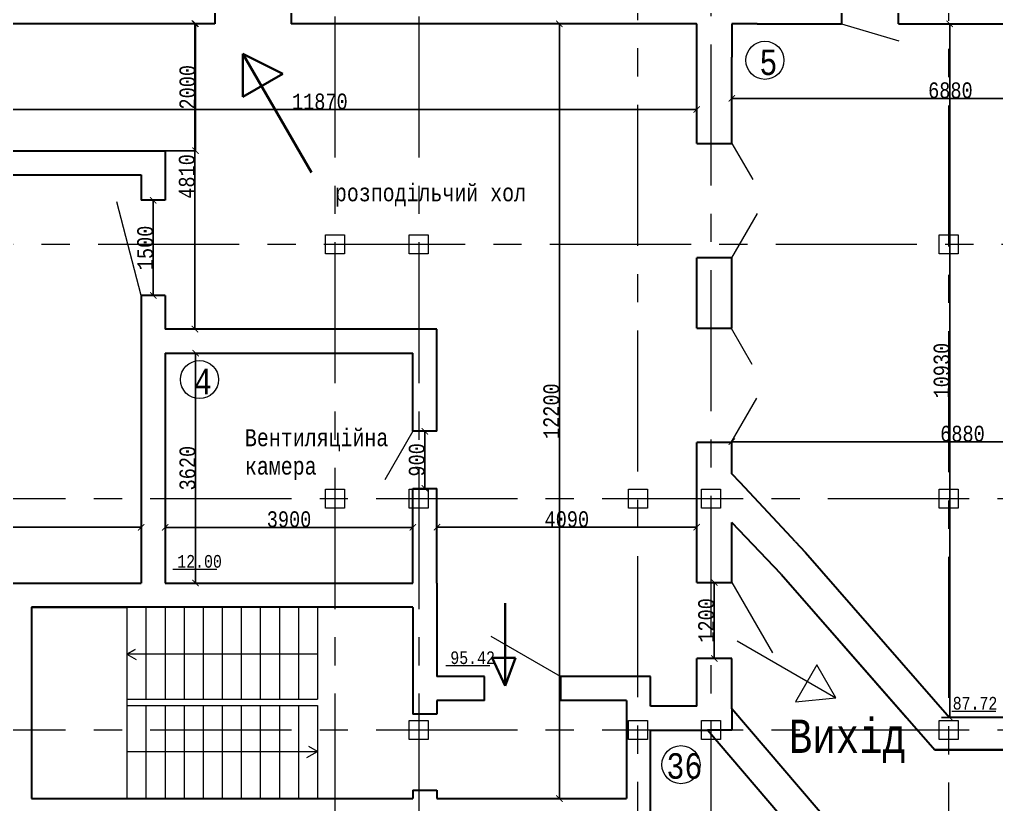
# Model space of a CAD drawing. Header units: millimetres. Extents: x -689206 to 4969298, y -1019800 to 703299.
# Drawn here: x 1087598 to 1102976, y -635200 to -622835 of the extents above; entities that cross this region are included whole.
import ezdxf

# ---------------------------------------------------------------- set-up
doc = ezdxf.new("R2010")
doc.units = ezdxf.units.MM
doc.linetypes.add('осеваяX2', pattern=[101.6, 63.5, -12.7, 12.7, -12.7])
for name, color, linetype, lineweight in [('несущие', 7, 'Continuous', 30), ('РАЗМЕРЫ', 7, 'Continuous', 9), ('стены', 7, 'Continuous', 20)]:
    doc.layers.add(name, color=color, linetype=linetype, lineweight=lineweight)
doc.layers.add('четотам', color=7, linetype='Continuous')
doc.styles.add('Аннотативный', font='isocteur.ttf', dxfattribs={"width": 0.7, "height": 250})
doc.dimstyles.new('Аннотативный', dxfattribs={"dimscale": 0, "dimtxt": 250, "dimasz": 100, "dimexe": 1.25, "dimexo": 0.625, "dimtad": 1, "dimdec": 0, "dimtxsty": 'Аннотативный', "dimblk": 'ARCHTICK', "dimcen": 2.5, "dimadec": 0, "dimazin": 0, "dimtfac": 1, "dimtdec": 0, "dimtmove": 0, "dimatfit": 3, "dimfxl": 1, "dimarcsym": 0})

# ---------------------------------------------------------------- blocks, each defined once
blk = doc.blocks.new('_ArchTick')
at = {"color": 0, "linetype": 'ByBlock', "const_width": 0.15}
blk.add_lwpolyline([(-0.5, -0.5), (0.5, 0.5)], dxfattribs=at)
blk = doc.blocks.new('*D5360')
at = {"layer": 'Defpoints', "color": 0, "lineweight": 30, "transparency": 16777216}
for p in [(1098811, -624078), (1105692, -624078), (1105692, -624078)]:
    blk.add_point(p, dxfattribs=at)
at = {"layer": 'стены', "color": 0, "lineweight": -2, "transparency": 16777216}
for p, q in [((1098811, -624077), (1098811, -624076)), ((1098811, -624078), (1105692, -624078)), ((1105692, -624077), (1105692, -624076))]:
    blk.add_line(p, q, dxfattribs=at)
at = {"layer": 'стены', "color": 0, "lineweight": -2, "transparency": 16777216, "xscale": 100, "yscale": 100, "zscale": 100, "rotation": 180}
blk.add_blockref('_ArchTick', (1098811, -624078), dxfattribs=at)
at = {"layer": 'стены', "color": 0, "lineweight": -2, "transparency": 16777216, "xscale": 100, "yscale": 100, "zscale": 100}
blk.add_blockref('_ArchTick', (1105692, -624078), dxfattribs=at)
at = {"layer": 'стены', "color": 0, "lineweight": 5, "transparency": 16777216, "insert": (1102251, -623952), "char_height": 250, "attachment_point": 5, "style": 'Аннотативный'}
blk.add_mtext('6880', dxfattribs=at)
blk = doc.blocks.new('*D5429')
at = {"layer": 'Defpoints', "color": 0, "linetype": 'ByBlock', "lineweight": 5, "transparency": 16777216}
for p in [(1098810, -629486), (1106072, -629486), (1106072, -629486)]:
    blk.add_point(p, dxfattribs=at)
at = {"layer": 'РАЗМЕРЫ', "color": 0, "linetype": 'ByBlock', "lineweight": -2, "transparency": 16777216}
for p, q in [((1098810, -629486), (1098810, -629485)), ((1098810, -629486), (1106072, -629486)), ((1106072, -629486), (1106072, -629485))]:
    blk.add_line(p, q, dxfattribs=at)
at = {"layer": 'РАЗМЕРЫ', "color": 0, "linetype": 'ByBlock', "lineweight": -2, "transparency": 16777216, "xscale": 100, "yscale": 100, "zscale": 100, "rotation": 180}
blk.add_blockref('_ArchTick', (1098810, -629486), dxfattribs=at)
at = {"layer": 'РАЗМЕРЫ', "color": 0, "linetype": 'ByBlock', "lineweight": -2, "transparency": 16777216, "xscale": 100, "yscale": 100, "zscale": 100}
blk.add_blockref('_ArchTick', (1106072, -629486), dxfattribs=at)
at = {"layer": 'РАЗМЕРЫ', "color": 0, "linetype": 'ByBlock', "lineweight": 5, "transparency": 16777216, "insert": (1102441, -629361), "char_height": 250, "attachment_point": 5, "style": 'Аннотативный'}
blk.add_mtext('6880', dxfattribs=at)
blk = doc.blocks.new('*D5507')
at = {"layer": 'Defpoints', "color": 0, "lineweight": 30, "ltscale": 35, "transparency": 16777216}
for p in [(1102113, -622902), (1102113, -633831), (1102240, -633831)]:
    blk.add_point(p, dxfattribs=at)
at = {"layer": 'РАЗМЕРЫ', "color": 0, "lineweight": -2, "ltscale": 35, "transparency": 16777216}
for p, q in [((1102113, -622902), (1102241, -622902)), ((1102240, -622902), (1102240, -633831)), ((1102113, -633831), (1102241, -633831))]:
    blk.add_line(p, q, dxfattribs=at)
at = {"layer": 'РАЗМЕРЫ', "color": 0, "lineweight": -2, "ltscale": 35, "transparency": 16777216, "xscale": 100, "yscale": 100, "zscale": 100}
for p, rotation in [((1102240, -622902), 90), ((1102240, -633831), 270)]:
    blk.add_blockref('_ArchTick', p, dxfattribs=dict(at, rotation=rotation))
at = {"layer": 'РАЗМЕРЫ', "color": 0, "lineweight": 5, "ltscale": 35, "transparency": 16777216, "insert": (1102114, -628366), "char_height": 250, "attachment_point": 5, "rotation": 90, "style": 'Аннотативный'}
blk.add_mtext('10930', dxfattribs=at)
blk = doc.blocks.new('*D5508')
at = {"layer": 'Defpoints', "color": 0, "lineweight": 30, "ltscale": 35, "transparency": 16777216}
for p in [(1096096, -622902), (1097152, -622902), (1097152, -635108)]:
    blk.add_point(p, dxfattribs=at)
at = {"layer": 'РАЗМЕРЫ', "color": 0, "lineweight": -2, "ltscale": 35, "transparency": 16777216}
for p, q in [((1097152, -622902), (1096095, -622902)), ((1096096, -635108), (1096096, -622902)), ((1097152, -635108), (1096095, -635108))]:
    blk.add_line(p, q, dxfattribs=at)
at = {"layer": 'РАЗМЕРЫ', "color": 0, "lineweight": -2, "ltscale": 35, "transparency": 16777216, "xscale": 100, "yscale": 100, "zscale": 100}
for p, rotation in [((1096096, -622902), 90), ((1096096, -635108), 270)]:
    blk.add_blockref('_ArchTick', p, dxfattribs=dict(at, rotation=rotation))
at = {"layer": 'РАЗМЕРЫ', "color": 0, "lineweight": 5, "ltscale": 35, "transparency": 16777216, "insert": (1095970, -629005), "char_height": 250, "attachment_point": 5, "rotation": 90, "style": 'Аннотативный'}
blk.add_mtext('12200', dxfattribs=at)
blk = doc.blocks.new('*D5515')
at = {"layer": 'Defpoints', "color": 0, "lineweight": 5, "ltscale": 35, "transparency": 16777216}
for p in [(1082012, -628813), (1089512, -628813), (1082012, -630833)]:
    blk.add_point(p, dxfattribs=at)
at = {"layer": 'РАЗМЕРЫ', "color": 0, "lineweight": -2, "ltscale": 35, "transparency": 16777216}
for p, q in [((1082012, -628814), (1082012, -630835)), ((1089512, -628814), (1089512, -630835)), ((1089512, -630833), (1082012, -630833))]:
    blk.add_line(p, q, dxfattribs=at)
at = {"layer": 'РАЗМЕРЫ', "color": 0, "lineweight": -2, "ltscale": 35, "transparency": 16777216, "xscale": 100, "yscale": 100, "zscale": 100, "rotation": 180}
blk.add_blockref('_ArchTick', (1082012, -630833), dxfattribs=at)
at = {"layer": 'РАЗМЕРЫ', "color": 0, "lineweight": -2, "ltscale": 35, "transparency": 16777216, "xscale": 100, "yscale": 100, "zscale": 100}
blk.add_blockref('_ArchTick', (1089512, -630833), dxfattribs=at)
at = {"layer": 'РАЗМЕРЫ', "color": 0, "lineweight": 5, "ltscale": 35, "transparency": 16777216, "insert": (1085762, -630708), "char_height": 250, "attachment_point": 5, "style": 'Аннотативный'}
blk.add_mtext('7500', dxfattribs=at)
blk = doc.blocks.new('*D5518')
at = {"layer": 'Defpoints', "color": 0, "lineweight": 5, "ltscale": 35, "transparency": 16777216}
for p in [(1098258, -623353), (1086392, -624253), (1098258, -624253)]:
    blk.add_point(p, dxfattribs=at)
at = {"layer": 'РАЗМЕРЫ', "color": 0, "lineweight": -2, "ltscale": 35, "transparency": 16777216}
for p, q in [((1098258, -623354), (1098258, -624255)), ((1086392, -624253), (1086392, -624252)), ((1086392, -624253), (1098258, -624253))]:
    blk.add_line(p, q, dxfattribs=at)
at = {"layer": 'РАЗМЕРЫ', "color": 0, "lineweight": -2, "ltscale": 35, "transparency": 16777216, "xscale": 100, "yscale": 100, "zscale": 100, "rotation": 180}
blk.add_blockref('_ArchTick', (1086392, -624253), dxfattribs=at)
at = {"layer": 'РАЗМЕРЫ', "color": 0, "lineweight": -2, "ltscale": 35, "transparency": 16777216, "xscale": 100, "yscale": 100, "zscale": 100}
blk.add_blockref('_ArchTick', (1098258, -624253), dxfattribs=at)
at = {"layer": 'РАЗМЕРЫ', "color": 0, "lineweight": 5, "ltscale": 35, "transparency": 16777216, "insert": (1092325, -624128), "char_height": 250, "attachment_point": 5, "style": 'Аннотативный'}
blk.add_mtext('11870', dxfattribs=at)
blk = doc.blocks.new('*D5519')
at = {"layer": 'Defpoints', "color": 0, "lineweight": 5, "ltscale": 35, "transparency": 16777216}
for p in [(1088933, -622902), (1090367, -622902), (1088933, -624902)]:
    blk.add_point(p, dxfattribs=at)
at = {"layer": 'РАЗМЕРЫ', "color": 0, "lineweight": -2, "ltscale": 35, "transparency": 16777216}
for p, q in [((1088933, -622902), (1090369, -622902)), ((1090367, -624902), (1090367, -622902)), ((1088933, -624902), (1090369, -624902))]:
    blk.add_line(p, q, dxfattribs=at)
at = {"layer": 'РАЗМЕРЫ', "color": 0, "lineweight": -2, "ltscale": 35, "transparency": 16777216, "xscale": 100, "yscale": 100, "zscale": 100}
for p, rotation in [((1090367, -622902), 90), ((1090367, -624902), 270)]:
    blk.add_blockref('_ArchTick', p, dxfattribs=dict(at, rotation=rotation))
at = {"layer": 'РАЗМЕРЫ', "color": 0, "lineweight": 5, "ltscale": 35, "transparency": 16777216, "insert": (1090242, -623902), "char_height": 250, "attachment_point": 5, "rotation": 90, "style": 'Аннотативный'}
blk.add_mtext('2000', dxfattribs=at)
blk = doc.blocks.new('*D5520')
at = {"layer": 'Defpoints', "color": 0, "lineweight": 5, "ltscale": 35, "transparency": 16777216}
for p in [(1089892, -628092), (1089892, -631712), (1090369, -631712)]:
    blk.add_point(p, dxfattribs=at)
at = {"layer": 'РАЗМЕРЫ', "color": 0, "lineweight": -2, "ltscale": 35, "transparency": 16777216}
for p, q in [((1089893, -628092), (1090370, -628092)), ((1090369, -628092), (1090369, -631712)), ((1089893, -631712), (1090370, -631712))]:
    blk.add_line(p, q, dxfattribs=at)
at = {"layer": 'РАЗМЕРЫ', "color": 0, "lineweight": -2, "ltscale": 35, "transparency": 16777216, "xscale": 100, "yscale": 100, "zscale": 100}
for p, rotation in [((1090369, -628092), 90), ((1090369, -631712), 270)]:
    blk.add_blockref('_ArchTick', p, dxfattribs=dict(at, rotation=rotation))
at = {"layer": 'РАЗМЕРЫ', "color": 0, "lineweight": 5, "ltscale": 35, "transparency": 16777216, "insert": (1090243, -629902), "char_height": 250, "attachment_point": 5, "rotation": 90, "style": 'Аннотативный'}
blk.add_mtext('3620', dxfattribs=at)
blk = doc.blocks.new('*D5521')
at = {"layer": 'Defpoints', "color": 0, "lineweight": 5, "ltscale": 35, "transparency": 16777216}
for p in [(1089892, -630835), (1089892, -631712), (1093788, -631712)]:
    blk.add_point(p, dxfattribs=at)
at = {"layer": 'РАЗМЕРЫ', "color": 0, "lineweight": -2, "ltscale": 35, "transparency": 16777216}
for p, q in [((1089892, -631711), (1089892, -630833)), ((1093788, -630835), (1089892, -630835)), ((1093788, -631711), (1093788, -630833))]:
    blk.add_line(p, q, dxfattribs=at)
at = {"layer": 'РАЗМЕРЫ', "color": 0, "lineweight": -2, "ltscale": 35, "transparency": 16777216, "xscale": 100, "yscale": 100, "zscale": 100, "rotation": 180}
blk.add_blockref('_ArchTick', (1089892, -630835), dxfattribs=at)
at = {"layer": 'РАЗМЕРЫ', "color": 0, "lineweight": -2, "ltscale": 35, "transparency": 16777216, "xscale": 100, "yscale": 100, "zscale": 100}
blk.add_blockref('_ArchTick', (1093788, -630835), dxfattribs=at)
at = {"layer": 'РАЗМЕРЫ', "color": 0, "lineweight": 5, "ltscale": 35, "transparency": 16777216, "insert": (1091840, -630709), "char_height": 250, "attachment_point": 5, "style": 'Аннотативный'}
blk.add_mtext('3900', dxfattribs=at)
blk = doc.blocks.new('*D5522')
at = {"layer": 'Defpoints', "color": 0, "lineweight": 5, "ltscale": 35, "transparency": 16777216}
for p in [(1090358, -622902), (1090358, -627712), (1090358, -627712)]:
    blk.add_point(p, dxfattribs=at)
at = {"layer": 'РАЗМЕРЫ', "color": 0, "lineweight": -2, "ltscale": 35, "transparency": 16777216}
for p, q in [((1090357, -622902), (1090356, -622902)), ((1090358, -622902), (1090358, -627712)), ((1090357, -627712), (1090356, -627712))]:
    blk.add_line(p, q, dxfattribs=at)
at = {"layer": 'РАЗМЕРЫ', "color": 0, "lineweight": -2, "ltscale": 35, "transparency": 16777216, "xscale": 100, "yscale": 100, "zscale": 100}
for p, rotation in [((1090358, -622902), 90), ((1090358, -627712), 270)]:
    blk.add_blockref('_ArchTick', p, dxfattribs=dict(at, rotation=rotation))
at = {"layer": 'РАЗМЕРЫ', "color": 0, "lineweight": 5, "ltscale": 35, "transparency": 16777216, "insert": (1090232, -625307), "char_height": 250, "attachment_point": 5, "rotation": 90, "style": 'Аннотативный'}
blk.add_mtext('4810', dxfattribs=at)
blk = doc.blocks.new('*D5523')
at = {"layer": 'Defpoints', "color": 0, "lineweight": 5, "ltscale": 35, "transparency": 16777216}
for p in [(1098258, -629497), (1094168, -630222), (1098258, -630833)]:
    blk.add_point(p, dxfattribs=at)
at = {"layer": 'РАЗМЕРЫ', "color": 0, "lineweight": -2, "ltscale": 35, "transparency": 16777216}
for p, q in [((1098258, -629498), (1098258, -630835)), ((1094168, -630222), (1094168, -630835)), ((1094168, -630833), (1098258, -630833))]:
    blk.add_line(p, q, dxfattribs=at)
at = {"layer": 'РАЗМЕРЫ', "color": 0, "lineweight": -2, "ltscale": 35, "transparency": 16777216, "xscale": 100, "yscale": 100, "zscale": 100, "rotation": 180}
blk.add_blockref('_ArchTick', (1094168, -630833), dxfattribs=at)
at = {"layer": 'РАЗМЕРЫ', "color": 0, "lineweight": -2, "ltscale": 35, "transparency": 16777216, "xscale": 100, "yscale": 100, "zscale": 100}
blk.add_blockref('_ArchTick', (1098258, -630833), dxfattribs=at)
at = {"layer": 'РАЗМЕРЫ', "color": 0, "lineweight": 5, "ltscale": 35, "transparency": 16777216, "insert": (1096213, -630708), "char_height": 250, "attachment_point": 5, "style": 'Аннотативный'}
blk.add_mtext('4090', dxfattribs=at)
blk = doc.blocks.new('*D5534')
at = {"layer": 'Defpoints', "color": 0, "lineweight": 5, "ltscale": 35, "transparency": 16777216}
for p in [(1093978, -629322), (1093978, -629322), (1093978, -630222)]:
    blk.add_point(p, dxfattribs=at)
at = {"layer": 'РАЗМЕРЫ', "color": 0, "lineweight": -2, "ltscale": 35, "transparency": 16777216}
for p, q in [((1093977, -629322), (1093977, -629322)), ((1093978, -630222), (1093978, -629322)), ((1093977, -630222), (1093977, -630222))]:
    blk.add_line(p, q, dxfattribs=at)
at = {"layer": 'РАЗМЕРЫ', "color": 0, "lineweight": -2, "ltscale": 35, "transparency": 16777216, "xscale": 100, "yscale": 100, "zscale": 100}
for p, rotation in [((1093978, -629322), 90), ((1093978, -630222), 270)]:
    blk.add_blockref('_ArchTick', p, dxfattribs=dict(at, rotation=rotation))
at = {"layer": 'РАЗМЕРЫ', "color": 0, "lineweight": 5, "ltscale": 35, "transparency": 16777216, "insert": (1093852, -629772), "char_height": 250, "attachment_point": 5, "rotation": 90, "style": 'Аннотативный'}
blk.add_mtext('900', dxfattribs=at)
blk = doc.blocks.new('*D5535')
at = {"layer": 'Defpoints', "color": 0, "lineweight": 5, "ltscale": 35, "transparency": 16777216}
for p in [(1089702, -625683), (1089702, -625683), (1089702, -627183)]:
    blk.add_point(p, dxfattribs=at)
at = {"layer": 'РАЗМЕРЫ', "color": 0, "lineweight": -2, "ltscale": 35, "transparency": 16777216}
for p, q in [((1089702, -625683), (1089701, -625683)), ((1089702, -627183), (1089702, -625683)), ((1089702, -627183), (1089701, -627183))]:
    blk.add_line(p, q, dxfattribs=at)
at = {"layer": 'РАЗМЕРЫ', "color": 0, "lineweight": -2, "ltscale": 35, "transparency": 16777216, "xscale": 100, "yscale": 100, "zscale": 100}
for p, rotation in [((1089702, -625683), 90), ((1089702, -627183), 270)]:
    blk.add_blockref('_ArchTick', p, dxfattribs=dict(at, rotation=rotation))
at = {"layer": 'РАЗМЕРЫ', "color": 0, "lineweight": 5, "ltscale": 35, "transparency": 16777216, "insert": (1089577, -626433), "char_height": 250, "attachment_point": 5, "rotation": 90, "style": 'Аннотативный'}
blk.add_mtext('1500', dxfattribs=at)
blk = doc.blocks.new('*D5537')
at = {"layer": 'Defpoints', "color": 0, "lineweight": 5, "ltscale": 35, "transparency": 16777216}
for p in [(1098534, -631702), (1098534, -631702), (1098534, -632901)]:
    blk.add_point(p, dxfattribs=at)
at = {"layer": 'РАЗМЕРЫ', "color": 0, "lineweight": -2, "ltscale": 35, "transparency": 16777216}
for p, q in [((1098534, -632901), (1098534, -631702)), ((1098535, -631702), (1098535, -631702)), ((1098534, -632901), (1098535, -632901))]:
    blk.add_line(p, q, dxfattribs=at)
at = {"layer": 'РАЗМЕРЫ', "color": 0, "lineweight": -2, "ltscale": 35, "transparency": 16777216, "xscale": 100, "yscale": 100, "zscale": 100}
for p, rotation in [((1098534, -631702), 90), ((1098534, -632901), 270)]:
    blk.add_blockref('_ArchTick', p, dxfattribs=dict(at, rotation=rotation))
at = {"layer": 'РАЗМЕРЫ', "color": 0, "lineweight": 5, "ltscale": 35, "transparency": 16777216, "insert": (1098408, -632301), "char_height": 250, "attachment_point": 5, "rotation": 90, "style": 'Аннотативный'}
blk.add_mtext('1200', dxfattribs=at)

msp = doc.modelspace()

# ---------------------------------------------------------------- linework, layer by layer
at = {"layer": 'несущие', "color": 18, "linetype": 'ByBlock', "lineweight": 30, "true_color": 0x000000}
msp.add_line((1099807.1, -631056.7), (1099750.7, -630996.3), dxfattribs=at)
at = {"layer": 'несущие', "color": 0}
msp.add_line((1097152.3, -633651.6), (1097152.3, -635107.7), dxfattribs=at)
at = {"layer": 'РАЗМЕРЫ', "color": 152, "linetype": 'осеваяX2', "lineweight": 5, "ltscale": 35, "true_color": 0x2776bb}
for p, q in [((1092562.3, -605006.7), (1092562.3, -654848)), ((1093882.2, -605006.7), (1093882.2, -654848)), ((1097332.3, -654848), (1097332.3, -605006.7)), ((1102222.3, -606408.2), (1102222.3, -654848)), ((1098482, -619670.6), (1098482, -654848)), ((1056829.5, -626375.7), (1123882.2, -626375.7)), ((1123882.2, -630383.6), (1056829.5, -630383.6)), ((1123882.2, -634028.4), (1056829.5, -634028.4))]:
    msp.add_line(p, q, dxfattribs=at)
at = {"layer": 'РАЗМЕРЫ', "lineweight": 30, "ltscale": 35}
for p, q in [((1090672.2, -622522.1), (1090672.2, -622902.1)), ((1091872.2, -622522.1), (1091872.2, -622902.1)), ((1100535.5, -622522), (1100535.5, -622902.1)), ((1101435.5, -622902.1), (1101435.5, -622522)), ((1099208.9, -622902.1), (1098811.3, -622902.1)), ((1098811.3, -622902.1), (1098811.3, -623429.8)), ((1099208.9, -622902.1), (1100535.5, -622902.1)), ((1101435.5, -622902.1), (1103708.1, -622902.1)), ((1086392.2, -624902.1), (1089700, -624902.1)), ((1089700, -624902.1), (1089890, -624902.1)), ((1089892.2, -624902.1), (1089892.2, -625682.7)), ((1082012.2, -625282.1), (1089512.2, -625282.1)), ((1086392.2, -625282.1), (1089512.2, -625282.1)), ((1089512.2, -625282.1), (1089512.2, -625682.7)), ((1089892.2, -625682.7), (1089512.2, -625682.7)), ((1089892.2, -627182.7), (1089512.2, -627182.7)), ((1089512.2, -627182.7), (1089512.2, -631712)), ((1089892.2, -627182.7), (1089892.2, -627712)), ((1094167.8, -627712), (1089892.2, -627712)), ((1094167.8, -629321.5), (1094167.8, -627712)), ((1089892.2, -628092), (1093787.8, -628092)), ((1089892.2, -628092), (1089892.2, -631712)), ((1093787.8, -629321.5), (1093787.8, -628092)), ((1094167.8, -629321.5), (1093787.8, -629321.5)), ((1093787.8, -630221.5), (1094167.8, -630221.5)), ((1093787.8, -631712), (1093787.8, -630221.5)), ((1094167.8, -631712), (1094167.8, -630221.5)), ((1087407.8, -631712), (1089512.2, -631712)), ((1087787.8, -631712), (1089512.2, -631712)), ((1087787.8, -631712), (1089512.2, -631712)), ((1089892.2, -631712), (1091787.8, -631712)), ((1089892.2, -631712), (1091787.8, -631712)), ((1089892.2, -631712), (1091787.8, -631712)), ((1098257.8, -631701.5), (1098810.1, -631701.6)), ((1088087.8, -632092), (1087787.8, -632092)), ((1087787.8, -632092), (1089287.8, -632092)), ((1087787.8, -632092), (1087787.8, -635107.7)), ((1093787.8, -632095.7), (1093787.8, -632092)), ((1098809.7, -632901.5), (1098257.8, -632901.5)), ((1094915.2, -633182.7), (1094167.8, -633182.7)), ((1094915.2, -633562.7), (1094915.2, -633182.7)), ((1097532.3, -633182.7), (1096115.2, -633182.7)), ((1096115.2, -633182.7), (1096115.2, -633562.7)), ((1097532.3, -633651.6), (1097532.3, -633182.7)), ((1094915.2, -633562.7), (1094167.8, -633562.7)), ((1097152.3, -633562.7), (1096115.2, -633562.7)), ((1097152.3, -633562.7), (1097152.3, -633651.6)), ((1098257.8, -633651.6), (1097532.3, -633651.6)), ((1098809.6, -633694.5), (1098809.6, -634031.6)), ((1094167.8, -633776.4), (1093787.8, -633776.4)), ((1097532.3, -634031.6), (1097532.3, -634028.4)), ((1097532.3, -635617.7), (1097532.3, -634031.6)), ((1098809.6, -634031.6), (1098427.1, -634031.6)), ((1093787.8, -634976.4), (1094167.8, -634976.4)), ((1094167.8, -635107.7), (1097152.3, -635107.7))]:
    msp.add_line(p, q, dxfattribs=at)
at = {"layer": 'РАЗМЕРЫ', "linetype": 'ByBlock', "lineweight": 30}
for p, q in [((1090672.2, -622902.1), (1086392.2, -622902.1)), ((1098256.3, -622902.1), (1091872.2, -622902.1)), ((1098256.3, -622902.1), (1098257.8, -622902.1)), ((1098811.3, -627696.9), (1098811.3, -627512.1)), ((1098810.6, -629991.9), (1098810.8, -629497.3)), ((1098939.5, -630127.8), (1098809.6, -629990.8)), ((1099750.7, -630996.3), (1098939.5, -630127.8)), ((1098810.1, -631701.6), (1098810.4, -630760.4)), ((1099589.2, -631570.4), (1098810.4, -630760.4)), ((1087787.8, -631712), (1089512.2, -631712)), ((1089892.2, -631712), (1091787.8, -631712)), ((1091787.8, -631712), (1093787.8, -631712)), ((1093787.8, -632092), (1088087.8, -632092)), ((1098809.6, -633694.5), (1098809.6, -632901.5))]:
    msp.add_line(p, q, dxfattribs=at)
at = {"layer": 'РАЗМЕРЫ', "lineweight": 5, "ltscale": 35}
for p, q in [((1100535.5, -622902.1), (1101437, -623172.2)), ((1098811.3, -624787.6), (1099139.2, -625355.5)), ((1089512.2, -627182.7), (1089128.2, -625704.5)), ((1098811.3, -626588), (1099214.9, -625889)), ((1098798.8, -627696.9), (1099126.6, -628264.9)), ((1098798.7, -629497.3), (1099202.3, -628798.3)), ((1093787.8, -629321.5), (1093347, -630085)), ((1098810.1, -631701.6), (1099451, -632811.8)), ((1096115.2, -633182.7), (1095022.8, -632552)), ((1098895.3, -632622.6), (1100448.7, -633519.4)), ((1100149.9, -633001.9), (1099814.7, -633582.5)), ((1100448.7, -633519.4), (1100149.9, -633001.9)), ((1099814.7, -633582.5), (1100448.7, -633519.4))]:
    msp.add_line(p, q, dxfattribs=at)
at = {"layer": 'РАЗМЕРЫ', "color": 1, "lineweight": 35, "ltscale": 35}
for p, q in [((1092194.6, -625246.9), (1091114.5, -623376)), ((1091114.5, -623376), (1091114.5, -624051.2)), ((1091741, -623689.4), (1091114.5, -623376)), ((1091114.5, -624051.2), (1091741, -623689.4)), ((1095240.2, -632028.4), (1095240.2, -633333)), ((1095403.3, -632892.3), (1095035.3, -632892.3)), ((1095035.3, -632892.3), (1095240.2, -633333)), ((1095240.2, -633333), (1095403.3, -632892.3))]:
    msp.add_line(p, q, dxfattribs=at)
at = {"layer": 'РАЗМЕРЫ', "lineweight": 30}
for p, q in [((1099807.1, -631056.7), (1099971, -631232.2)), ((1099971, -631232.2), (1102238.5, -633830.8)), ((1099589.2, -631570.4), (1102006.7, -634340.8)), ((1102355.7, -633830.8), (1102238.5, -633830.8)), ((1105691.7, -633830.8), (1102355.7, -633830.8)), ((1104950.8, -634340.8), (1102006.7, -634340.8))]:
    msp.add_line(p, q, dxfattribs=at)
at = {"layer": 'РАЗМЕРЫ'}
for p, q in [((1090012.6, -631494.4), (1090701.9, -631494.4)), ((1094310.9, -633012.4), (1095000.2, -633012.4)), ((1102276, -633729.7), (1102965.2, -633729.7))]:
    msp.add_line(p, q, dxfattribs=at)
at = {"layer": 'РАЗМЕРЫ', "lineweight": 30, "ltscale": 150}
for p, q in [((1094167.8, -631712), (1094167.8, -633182.7)), ((1093787.8, -632095.7), (1093787.8, -633776.4)), ((1094167.8, -633562.7), (1094167.8, -633776.4)), ((1093787.8, -634976.4), (1093787.8, -635107.7)), ((1094167.8, -634976.4), (1094167.8, -635107.7))]:
    msp.add_line(p, q, dxfattribs=at)
at = {"layer": 'РАЗМЕРЫ', "linetype": 'ByBlock', "lineweight": 13}
for p, q in [((1089287.8, -632092), (1089287.8, -633542)), ((1089587.8, -632092), (1089587.8, -633542)), ((1089887.8, -632092), (1089887.8, -633542)), ((1090187.8, -632092), (1090187.8, -633542)), ((1090487.8, -632092), (1090487.8, -633542)), ((1090787.8, -632092), (1090787.8, -633542)), ((1091087.8, -632092), (1091087.8, -633542)), ((1091387.8, -632092), (1091387.8, -633542)), ((1091687.8, -632092), (1091687.8, -633542)), ((1091987.8, -632092), (1091987.8, -633542)), ((1092287.8, -632092), (1092287.8, -633542)), ((1089287.8, -632832.7), (1089416.9, -632758.1)), ((1089416.9, -632758.1), (1089287.8, -632832.7)), ((1089287.8, -632817), (1089287.8, -634367)), ((1092287.8, -632832.7), (1089287.8, -632832.7)), ((1089287.8, -632832.7), (1089431.7, -632915.7)), ((1089287.8, -633542), (1092287.8, -633542)), ((1089287.8, -633642), (1089287.8, -635092)), ((1089287.8, -633642), (1092287.8, -633642)), ((1089587.8, -633642), (1089587.8, -635107.7)), ((1089887.8, -633642), (1089887.8, -635107.7)), ((1090187.8, -633642), (1090187.8, -635107.7)), ((1090487.8, -633642), (1090487.8, -635107.7)), ((1090787.8, -633642), (1090787.8, -635107.7)), ((1091087.8, -633642), (1091087.8, -635107.7)), ((1091387.8, -633642), (1091387.8, -635107.7)), ((1091687.8, -633642), (1091687.8, -635107.7)), ((1091987.8, -633642), (1091987.8, -635107.7)), ((1092287.8, -633642), (1092287.8, -635092)), ((1092287.8, -634367), (1092152.8, -634289.1)), ((1089287.8, -634367), (1092287.8, -634367)), ((1092121.6, -634462.9), (1092287.8, -634367))]:
    msp.add_line(p, q, dxfattribs=at)
at = {"layer": 'РАЗМЕРЫ', "linetype": 'ByBlock', "lineweight": 20}
msp.add_line((1089219.1, -635107.7), (1090569.1, -635107.7), dxfattribs=at)
msp.add_line((1089219.1, -635107.7), (1090569.1, -635107.7), dxfattribs=at)
at = {"layer": 'стены', "lineweight": 30}
for p, q in [((1098257.8, -624787.6), (1098257.8, -622902.1)), ((1098811.3, -624787.6), (1098811.3, -623429.8)), ((1098257.8, -624787.6), (1098811.3, -624787.6)), ((1098257.8, -627696.9), (1098257.8, -626588)), ((1098811.3, -626588), (1098257.8, -626588)), ((1098811.3, -627696.9), (1098811.3, -626588)), ((1098257.8, -627696.9), (1098257.8, -627512.2)), ((1098257.8, -627696.9), (1098811.3, -627696.9)), ((1098257.2, -631701.5), (1098257.8, -629497.3)), ((1098811.3, -629497.3), (1098257.8, -629497.3)), ((1099589.2, -631570.4), (1101552, -633819.7)), ((1099589.2, -631570.4), (1101561.7, -633830.8)), ((1098257.8, -633651.6), (1098257.8, -632901.5)), ((1097532.3, -634031.6), (1098427.1, -634031.6)), ((1102006.7, -634340.8), (1104950.8, -634340.8)), ((1087787.8, -635107.7), (1093787.8, -635107.7)), ((1095957.3, -635107.7), (1097152.3, -635107.7))]:
    msp.add_line(p, q, dxfattribs=at)
at = {"layer": 'стены', "color": 152, "lineweight": 30, "true_color": 0x2776bb}
for p, q in [((1102542.3, -638058.1), (1098809.6, -633694.5)), ((1101707.4, -637861.6), (1098427.1, -634031.6))]:
    msp.add_line(p, q, dxfattribs=at)
at = {"layer": 'стены', "color": 152, "lineweight": 20, "true_color": 0x2776bb}
for points in [[(1092412.3, -626225.7), (1092712.3, -626225.7), (1092712.3, -626525.7), (1092412.3, -626525.7)], [(1093732.2, -626225.7), (1094032.2, -626225.7), (1094032.2, -626525.7), (1093732.2, -626525.7)], [(1092412.3, -630233.6), (1092712.3, -630233.6), (1092712.3, -630533.6), (1092412.3, -630533.6)], [(1093732.2, -630233.6), (1094032.2, -630233.6), (1094032.2, -630533.6), (1093732.2, -630533.6)], [(1097182.3, -630233.6), (1097482.3, -630233.6), (1097482.3, -630533.6), (1097182.3, -630533.6)], [(1102072.3, -630233.6), (1102372.3, -630233.6), (1102372.3, -630533.6), (1102072.3, -630533.6)], [(1093732.2, -633878.4), (1094032.2, -633878.4), (1094032.2, -634178.4), (1093732.2, -634178.4)], [(1097182.3, -633878.4), (1097482.3, -633878.4), (1097482.3, -634178.4), (1097182.3, -634178.4)], [(1102072.3, -633878.4), (1102372.3, -633878.4), (1102372.3, -634178.4), (1102072.3, -634178.4)]]:
    msp.add_lwpolyline(points, close=True, dxfattribs=at)
at = {"layer": 'стены', "lineweight": 20}
msp.add_lwpolyline([(1102072.3, -626225.7), (1102372.3, -626225.7), (1102372.3, -626525.7), (1102072.3, -626525.7)], close=True, dxfattribs=at)
at = {"layer": 'стены', "color": 152, "true_color": 0x2776bb}
for points in [[(1098332, -630233.6), (1098632, -630233.6), (1098632, -630533.6), (1098332, -630533.6)], [(1098332, -633878.4), (1098632, -633878.4), (1098632, -634178.4), (1098332, -634178.4)]]:
    msp.add_lwpolyline(points, close=True, dxfattribs=at)
at = {"layer": 'четотам', "lineweight": 13}
for centre in [(1099330.9, -623477.9), (1090430.2, -628506.8), (1098009.7, -634573.3)]:
    msp.add_circle(centre, 300, dxfattribs=at)

# ---------------------------------------------------------------- texts
at = {"layer": 'РАЗМЕРЫ', "lineweight": 13, "ltscale": 150, "char_height": 401.1, "width": 1460, "attachment_point": 1, "style": 'Аннотативный'}
for s, insert in [('5', (1099245.1, -623308.1)), ('4', (1090344.3, -628337.1)), ('36', (1097781.7, -634393.4))]:
    msp.add_mtext(s, dxfattribs=dict(at, insert=insert))
at = {"layer": 'РАЗМЕРЫ', "color": 18, "lineweight": 13, "true_color": 0x000000, "attachment_point": 1, "style": 'Аннотативный'}
for s, insert, char_height, width in [('розподільчий хол', (1092562.3, -625430.4), 268.049, 4534.097), ('Вентиляційна\\Pкамера', (1091145.7, -629289.1), 268.049, 4534.097), ('Вихід', (1099708.4, -633862.7), 525.63, 8891.082)]:
    msp.add_mtext(s, dxfattribs=dict(at, insert=insert, char_height=char_height, width=width))
at = {"layer": 'РАЗМЕРЫ', "char_height": 200, "width": 656.117, "attachment_point": 1, "style": 'Аннотативный'}
for s, insert in [('12.00', (1090080.9, -631270.3)), ('95.42', (1094379.2, -632788.3)), ('87.72', (1102287.7, -633505.6))]:
    msp.add_mtext(s, dxfattribs=dict(at, insert=insert))

# ---------------------------------------------------------------- dimensions: what is measured, and where the dimension line sits
at = {"layer": 'РАЗМЕРЫ', "lineweight": 5, "ltscale": 35}
for base, p1, p2, picture, middle in [((1090367.3, -622902.1), (1088932.8, -624902.1), (1088932.8, -622902.1), '*D5519', (1090241.6, -623902.1)), ((1090357.6, -627712), (1090357.6, -622902.1), (1090357.6, -627712), '*D5522', (1090232, -625307)), ((1089702.2, -625682.7), (1089702.2, -627182.7), (1089702.2, -625682.7), '*D5535', (1089576.6, -626432.7)), ((1090368.5, -631712), (1089892.2, -628092), (1089892.2, -631712), '*D5520', (1090242.9, -629902)), ((1093977.8, -629321.5), (1093977.8, -630221.5), (1093977.8, -629321.5), '*D5534', (1093852.1, -629771.5)), ((1098533.9, -631701.5), (1098533.8, -632901.5), (1098533.9, -631701.5), '*D5537', (1098408.3, -632301.5))]:
    dim = msp.add_linear_dim(base=base, p1=p1, p2=p2, angle=90, dimstyle='Аннотативный', dxfattribs=at)
    dim.commit()
    dim.dimension.update_dxf_attribs({"geometry": picture, "text_midpoint": middle})
for base, p1, p2, text, picture, middle in [((1096095.8, -622902.1), (1097152.3, -635107.7), (1097152.3, -622902.1), '12200', '*D5508', (1095970.2, -629004.9)), ((1102239.5, -633830.8), (1102112.7, -622902.1), (1102112.7, -633830.8), '10930', '*D5507', (1102113.9, -628366.4))]:
    dim = msp.add_linear_dim(base=base, p1=p1, p2=p2, angle=90, text=text, dimstyle='Аннотативный', dxfattribs=at)
    dim.commit()
    dim.dimension.update_dxf_attribs({"geometry": picture, "text_midpoint": middle})
for base, p1, p2, text, picture, middle in [((1098257.8, -624253.5), (1086392.2, -624253.5), (1098257.8, -623353.5), '11870', '*D5518', (1092325, -624127.9)), ((1089892.2, -630834.6), (1093787.8, -631712), (1089892.2, -631712), '3900', '*D5521', (1091840, -630709))]:
    dim = msp.add_linear_dim(base=base, p1=p1, p2=p2, text=text, dimstyle='Аннотативный', dxfattribs=at)
    dim.commit()
    dim.dimension.update_dxf_attribs({"geometry": picture, "text_midpoint": middle})
for base, p1, p2, picture, middle in [((1082012.2, -630833.3), (1089512.2, -628813.2), (1082012.2, -628813.2), '*D5515', (1085762.2, -630707.7)), ((1098257.8, -630833.3), (1094167.8, -630221.5), (1098257.8, -629497.3), '*D5523', (1096212.8, -630707.7))]:
    dim = msp.add_linear_dim(base=base, p1=p1, p2=p2, dimstyle='Аннотативный', dxfattribs=at)
    dim.commit()
    dim.dimension.update_dxf_attribs({"geometry": picture, "text_midpoint": middle})
at = {"layer": 'РАЗМЕРЫ', "linetype": 'ByBlock', "lineweight": 5}
dim = msp.add_linear_dim(base=(1106071.6, -629486.4), p1=(1098809.6, -629486.4), p2=(1106071.6, -629486.4), text='6880', dimstyle='Аннотативный', dxfattribs=at)
dim.commit()
dim.dimension.update_dxf_attribs({"geometry": '*D5429', "text_midpoint": (1102440.6, -629360.8)})
at = {"layer": 'стены', "lineweight": 5}
dim = msp.add_aligned_dim(p1=(1098811.3, -624077.6), p2=(1105691.6, -624077.6), distance=0, dimstyle='Аннотативный', dxfattribs=at)
dim.commit()
dim.dimension.update_dxf_attribs({"geometry": '*D5360', "text_midpoint": (1102251.4, -623952)})

doc.saveas('drawing.dxf')
